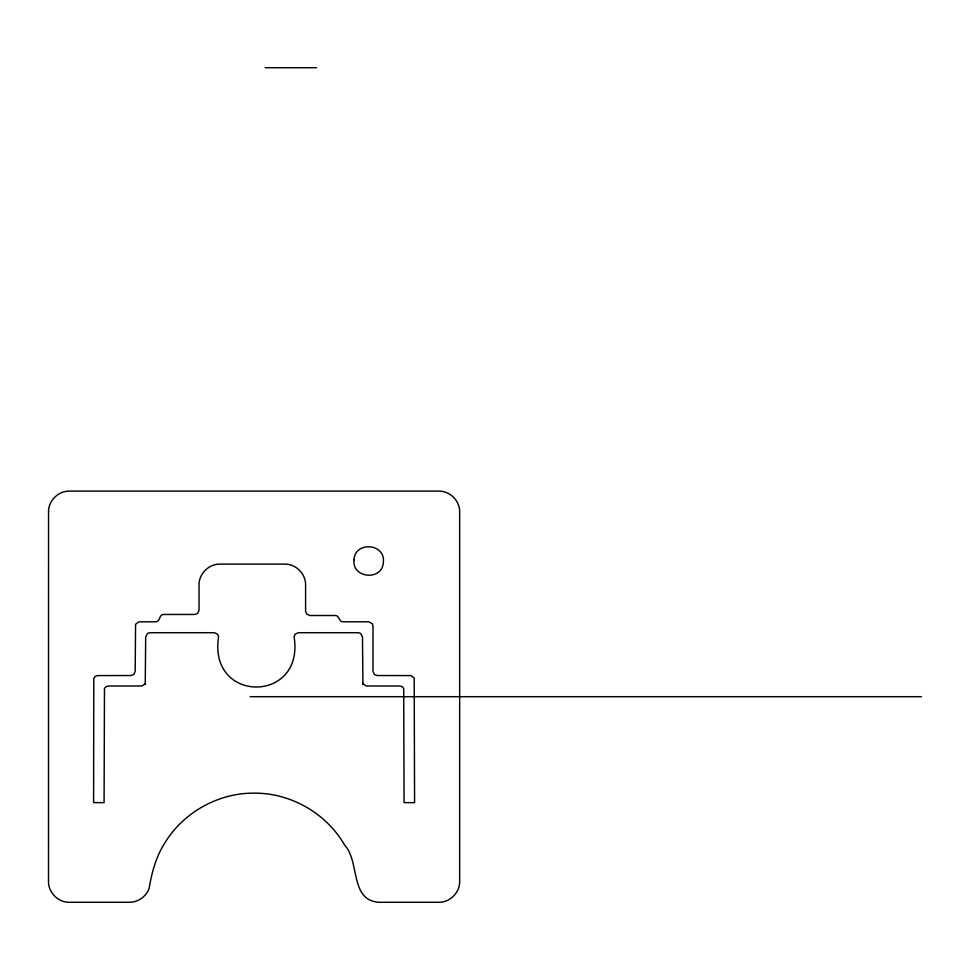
<?xml version="1.0" encoding="UTF-8"?>
<svg xmlns="http://www.w3.org/2000/svg" width="970" height="970" viewBox="0 0 970 970"><rect width="100%" height="100%" fill="white"/><g stroke="black" fill="none" stroke-linecap="round" stroke-linejoin="round"><path stroke-width="1.45" d="M145.512 683.013L145.245 684.602L145.682 636.902L147.61 633.374L149.877 632.707L214.394 632.707L217.571 634.162L218.589 636.902C207.98 703.699 304.738 703.699 294.116 636.902L295.135 634.162L298.311 632.707L358.294 632.707L360.561 633.374L362.489 636.902L362.925 684.602L362.659 683.013M145.306 683.571L142.093 685.984L108.288 686.02L106.021 686.687L104.469 688.482L104.093 802.639L93.605 802.639L93.775 678.551L95.048 676.563L97.206 675.581L130.999 675.532L133.751 674.514L135.194 671.337L135.57 624.256L138.795 621.843L155.491 621.806C160.632 622.097 158.68 614.155 163.821 614.459L194.837 614.459L197.589 613.44L199.032 610.263L199.032 585.092C198.753 573.876 208.805 563.837 220.008 564.116L284.622 564.116C295.838 563.837 305.877 573.876 305.598 585.092L305.598 611.318L306.629 614.058L309.806 615.513L335.074 615.513C339.621 615.186 338.663 622.122 343.198 621.806L368.782 621.806L372.31 623.734L372.977 626.002L372.977 671.337L374.432 674.514L377.172 675.532L410.977 675.581L414.19 677.994L414.578 802.639L404.078 802.639L403.702 688.482L402.15 686.687L399.882 686.02L366.09 685.984L362.865 683.571M265.21 67.718L316.596 67.718M250.114 696.69L921.5 696.69M48.548 510.717L48.5 881.306C48.221 892.509 58.273 902.561 69.476 902.282L129.337 902.282C138.092 902.391 146.458 896.413 149.186 888.096C151.841 872.224 156.134 856.328 165.009 842.663C183.56 812.278 218.48 792.866 254.091 793.157C290.709 792.829 326.526 813.406 344.702 845.197C360.04 861.881 349.637 900.221 378.846 902.282L438.695 902.282C449.91 902.561 459.95 892.509 459.671 881.306L459.671 512.087C459.95 500.872 449.91 490.832 438.695 491.111L69.476 491.111C58.77 490.868 49.009 500.011 48.548 510.717M354.062 559.872C351.722 578.69 382.786 581.066 383.344 562.115C385.684 543.309 354.62 540.92 354.062 559.872"/></g></svg>
